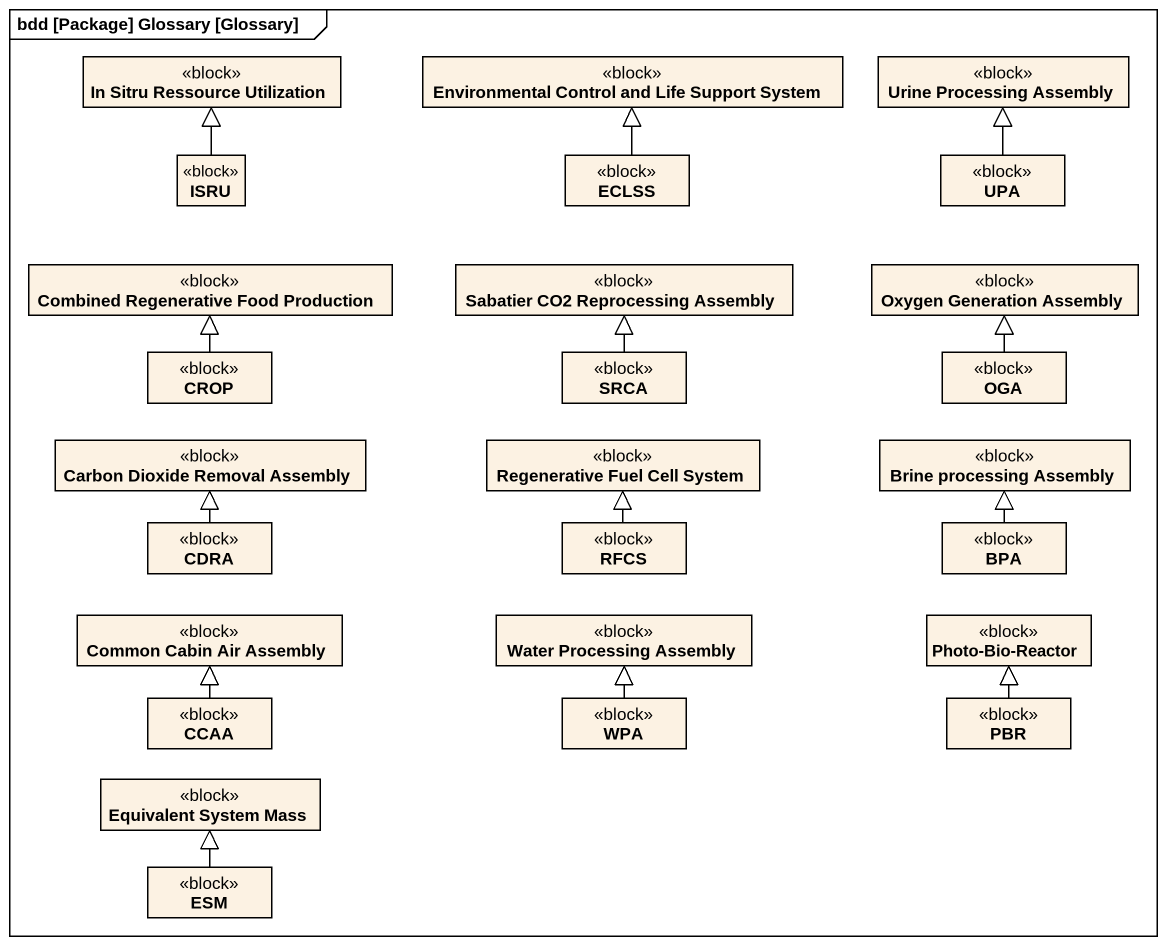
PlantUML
@startuml
mainframe bdd [Package] Glossary [Glossary]
hide circle
hide empty members
class "In Sitru Ressource Utilization" as In_Sitru_Ressource <<block>>
class "Environmental Control and Life Support System" as Environmental_Control_and <<block>>
class "Urine Processing Assembly" as Urine_Processing_Assembly <<block>>
class ISRU <<block>>
class ECLSS <<block>>
class UPA <<block>>
class "Combined Regenerative Food Production" as Combined_Regenerative_Food <<block>>
class "Sabatier CO2 Reprocessing Assembly" as Sabatier_CO2_Reprocessing <<block>>
class "Oxygen Generation Assembly" as Oxygen_Generation_Assembly <<block>>
class CROP <<block>>
class SRCA <<block>>
class OGA <<block>>
class "Carbon Dioxide Removal Assembly" as Carbon_Dioxide_Removal <<block>>
class "Regenerative Fuel Cell System" as Regenerative_Fuel_Cell <<block>>
class "Brine processing Assembly" as Brine_processing_Assembly <<block>>
class CDRA <<block>>
class RFCS <<block>>
class BPA <<block>>
class "Common Cabin Air Assembly" as Common_Cabin_Air_Assembly <<block>>
class "Water Processing Assembly" as Water_Processing_Assembly <<block>>
class "Photo-Bio-Reactor" as Photo_Bio_Reactor <<block>>
class CCAA <<block>>
class WPA <<block>>
class PBR <<block>>
class "Equivalent System Mass" as Equivalent_System_Mass <<block>>
class ESM <<block>>
ISRU -up-|> In_Sitru_Ressource
ECLSS -up-|> Environmental_Control_and
UPA -up-|> Urine_Processing_Assembly
CROP -up-|> Combined_Regenerative_Food
SRCA -up-|> Sabatier_CO2_Reprocessing
OGA -up-|> Oxygen_Generation_Assembly
CDRA -up-|> Carbon_Dioxide_Removal
RFCS -up-|> Regenerative_Fuel_Cell
BPA -up-|> Brine_processing_Assembly
CCAA -up-|> Common_Cabin_Air_Assembly
WPA -up-|> Water_Processing_Assembly
PBR -up-|> Photo_Bio_Reactor
ESM -up-|> Equivalent_System_Mass
@enduml
